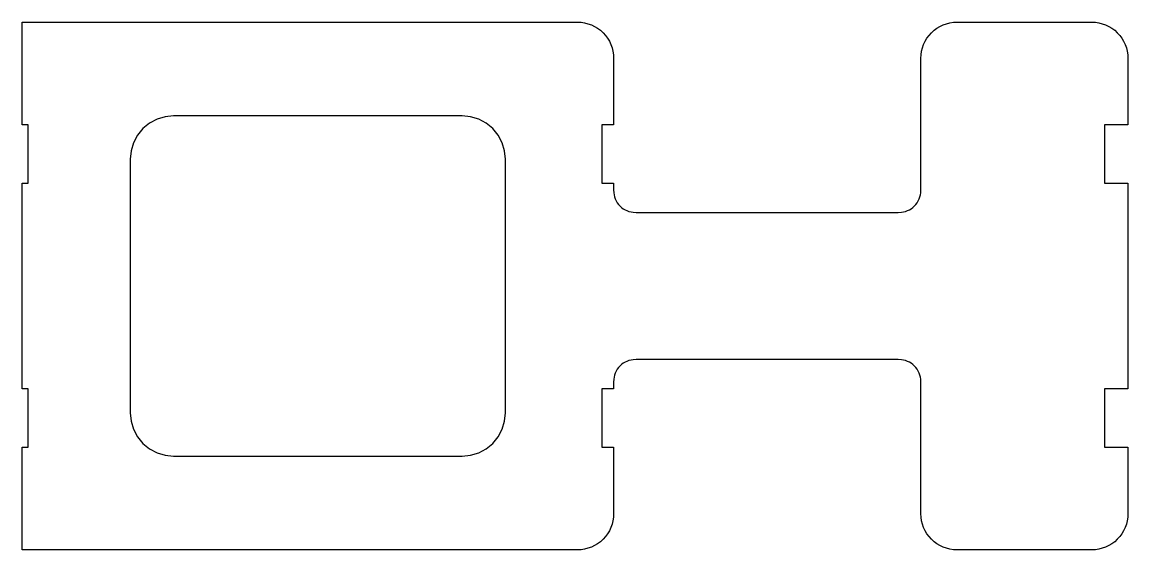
# Model space of a CAD drawing. Header units: metres. Extents: x 0 to 307, y -73 to 73.
import ezdxf

# ---------------------------------------------------------------- set-up
doc = ezdxf.new("R2010")
doc.units = ezdxf.units.M

msp = doc.modelspace()

# ---------------------------------------------------------------- linework, layer by layer
for points in [[(163.24, 66.93), (163.57, 66), (163.81, 65.05), (163.95, 64.08), (164, 63.1), (164, 44.65), (160.7, 44.65), (160.7, 28.45), (164, 28.45), (164, 26.65), (164.04, 25.81), (164.13, 25.23), (164.27, 24.66), (164.47, 24.11), (164.72, 23.58), (165.02, 23.07), (165.37, 22.6), (165.77, 22.17), (166.2, 21.77), (166.67, 21.42), (167.18, 21.12), (167.71, 20.87), (168.26, 20.67), (168.83, 20.53), (169.41, 20.44), (170.25, 20.4), (242.95, 20.4), (243.79, 20.44), (244.37, 20.53), (244.94, 20.67), (245.49, 20.87), (246.02, 21.12), (246.53, 21.42), (247, 21.77), (247.43, 22.17), (247.83, 22.6), (248.18, 23.07), (248.48, 23.58), (248.73, 24.11), (248.93, 24.66), (249.07, 25.23), (249.16, 25.81), (249.2, 26.65), (249.2, 63.1), (249.25, 64.08), (249.39, 65.05), (249.63, 66), (249.96, 66.93), (250.38, 67.81), (250.89, 68.66), (251.47, 69.44), (252.13, 70.17), (252.86, 70.83), (253.64, 71.41), (254.49, 71.92), (255.37, 72.34), (256.3, 72.67), (257.25, 72.91), (258.22, 73.05), (259.2, 73.1), (296.6, 73.1), (297.58, 73.05), (298.55, 72.91), (299.5, 72.67), (300.43, 72.34), (301.31, 71.92), (302.16, 71.41), (302.94, 70.83), (303.67, 70.17), (304.33, 69.44), (304.91, 68.66), (305.42, 67.81), (305.84, 66.93), (306.17, 66), (306.41, 65.05), (306.55, 64.08), (306.6, 63.1), (306.6, 44.65), (300.1, 44.65), (300.1, 28.45), (306.6, 28.45), (306.6, -28.45), (300.1, -28.45), (300.1, -44.65), (306.6, -44.65), (306.6, -63.1), (306.55, -64.08), (306.41, -65.05), (306.17, -66), (305.84, -66.93), (305.42, -67.81), (304.91, -68.66), (304.33, -69.44), (303.67, -70.17), (302.94, -70.83), (302.16, -71.41), (301.31, -71.92), (300.43, -72.34), (299.5, -72.67), (298.55, -72.91), (297.58, -73.05), (296.6, -73.1), (259.2, -73.1), (258.22, -73.05), (257.25, -72.91), (256.3, -72.67), (255.37, -72.34), (254.49, -71.92), (253.64, -71.41), (252.86, -70.83), (252.13, -70.17), (251.47, -69.44), (250.89, -68.66), (250.38, -67.81), (249.96, -66.93), (249.63, -66), (249.39, -65.05), (249.25, -64.08), (249.2, -63.1), (249.2, -26.65), (249.16, -25.81), (249.07, -25.23), (248.93, -24.66), (248.73, -24.11), (248.48, -23.58), (248.18, -23.07), (247.83, -22.6), (247.43, -22.17), (247, -21.77), (246.53, -21.42), (246.02, -21.12), (245.49, -20.87), (244.94, -20.67), (244.37, -20.53), (243.79, -20.44), (242.95, -20.4), (170.25, -20.4), (169.41, -20.44), (168.83, -20.53), (168.26, -20.67), (167.71, -20.87), (167.18, -21.12), (166.67, -21.42), (166.2, -21.77), (165.77, -22.17), (165.37, -22.6), (165.02, -23.07), (164.72, -23.58), (164.47, -24.11), (164.27, -24.66), (164.13, -25.23), (164.04, -25.81), (164, -26.65), (164, -28.45), (160.7, -28.45), (160.7, -44.65), (164, -44.65), (164, -63.1), (163.95, -64.08), (163.81, -65.05), (163.57, -66), (163.24, -66.93), (162.82, -67.81), (162.31, -68.66), (161.73, -69.44), (161.07, -70.17), (160.34, -70.83), (159.56, -71.41), (158.71, -71.92), (157.83, -72.34), (156.9, -72.67), (155.95, -72.91), (154.98, -73.05), (154, -73.1), (0, -73.1), (0, -44.65), (1.7, -44.65), (1.7, -28.45), (0, -28.45), (0, 28.45), (1.7, 28.45), (1.7, 44.65), (0, 44.65), (0, 73.1), (154, 73.1), (154.98, 73.05), (155.95, 72.91), (156.9, 72.67), (157.83, 72.34), (158.71, 71.92), (159.56, 71.41), (160.34, 70.83), (161.07, 70.17), (161.73, 69.44), (162.31, 68.66), (162.82, 67.81)], [(124.34, -46.87), (126.59, -46.19), (128.67, -45.08), (130.49, -43.59), (131.98, -41.77), (133.09, -39.69), (133.77, -37.44), (134, -35.1), (134, 35.1), (133.77, 37.44), (133.09, 39.69), (131.98, 41.77), (130.49, 43.59), (128.67, 45.08), (126.59, 46.19), (124.34, 46.87), (122, 47.1), (42, 47.1), (39.66, 46.87), (37.41, 46.19), (35.33, 45.08), (33.51, 43.59), (32.02, 41.77), (30.91, 39.69), (30.23, 37.44), (30, 35.1), (30, -35.1), (30.23, -37.44), (30.91, -39.69), (32.02, -41.77), (33.51, -43.59), (35.33, -45.08), (37.41, -46.19), (39.66, -46.87), (42, -47.1), (122, -47.1)]]:
    msp.add_lwpolyline(points, close=True)

doc.saveas('drawing.dxf')
